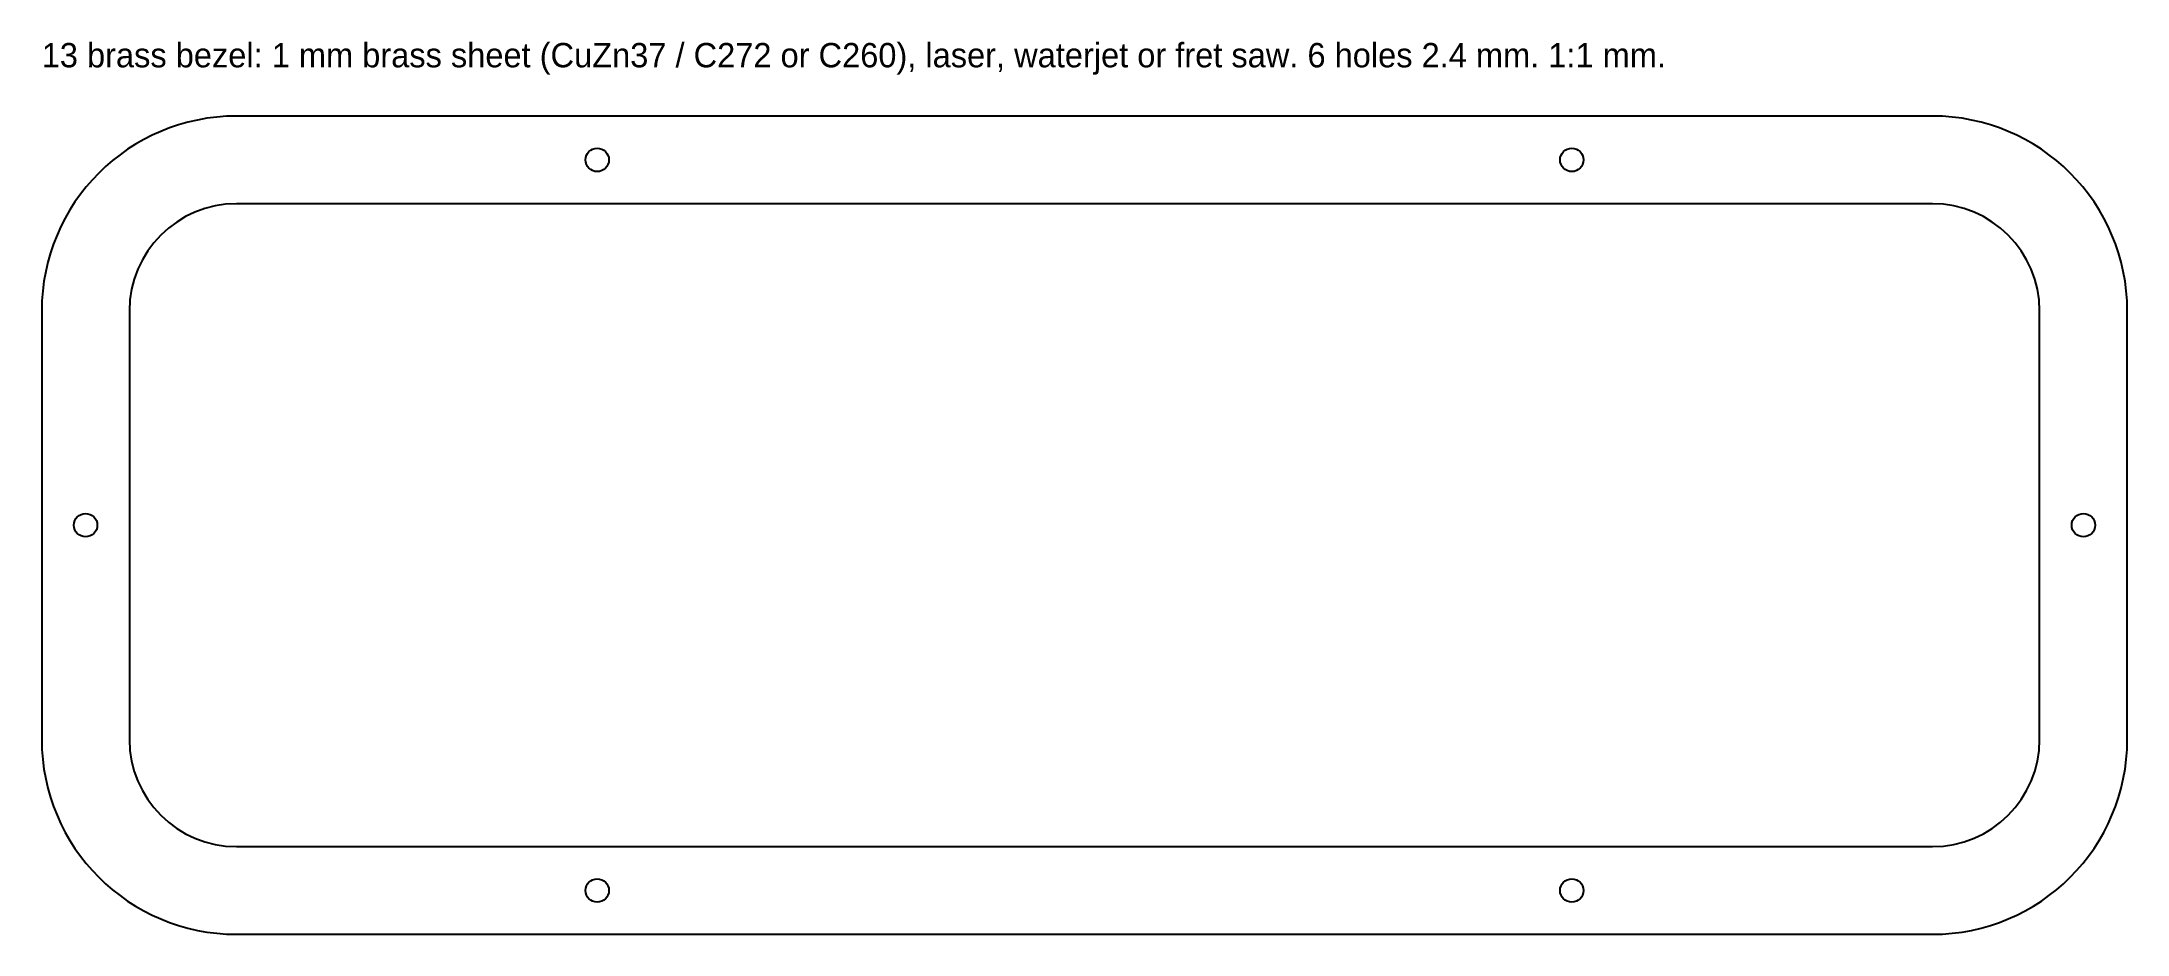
# Model space of a CAD drawing. Header units: millimetres. Extents: x 0 to 214, y 0 to 92.
import ezdxf

# ---------------------------------------------------------------- set-up
doc = ezdxf.new("R2010")
doc.units = ezdxf.units.MM
for name, color, linetype in [('CUT', 1, 'Continuous'), ('DRILL', 3, 'Continuous'), ('NOTES', 7, 'Continuous')]:
    doc.layers.add(name, color=color, linetype=linetype)

msp = doc.modelspace()

# ---------------------------------------------------------------- linework, layer by layer
at = {"layer": 'CUT'}
for p, q in [((194, 84), (20, 84)), ((194, 75), (20, 75)), ((0, 64), (0, 20)), ((9, 64), (9, 20)), ((205, 20), (205, 64)), ((214, 20), (214, 64)), ((20, 9), (194, 9)), ((20, 0), (194, 0))]:
    msp.add_line(p, q, dxfattribs=at)
for centre, radius, start, end in [((20, 64), 20, 90, 180), ((194, 64), 20, 0, 90), ((20, 64), 11, 90, 180), ((194, 64), 11, 0, 90), ((20, 20), 20, 180, 270), ((20, 20), 11, 180, 270), ((194, 20), 20, 270, 0), ((194, 20), 11, 270, 0)]:
    msp.add_arc(centre, radius, start, end, dxfattribs=at)
at = {"layer": 'DRILL'}
for centre in [(57, 79.5), (157, 79.5), (4.5, 42), (209.5, 42), (57, 4.5), (157, 4.5)]:
    msp.add_circle(centre, 1.2, dxfattribs=at)

# ---------------------------------------------------------------- texts
at = {"layer": 'NOTES'}
msp.add_text('13 brass bezel: 1 mm brass sheet (CuZn37 / C272 or C260), laser, waterjet or fret saw. 6 holes 2.4 mm. 1:1 mm.', height=2.5, dxfattribs=at).set_placement((0, 89))

doc.saveas('drawing.dxf')
